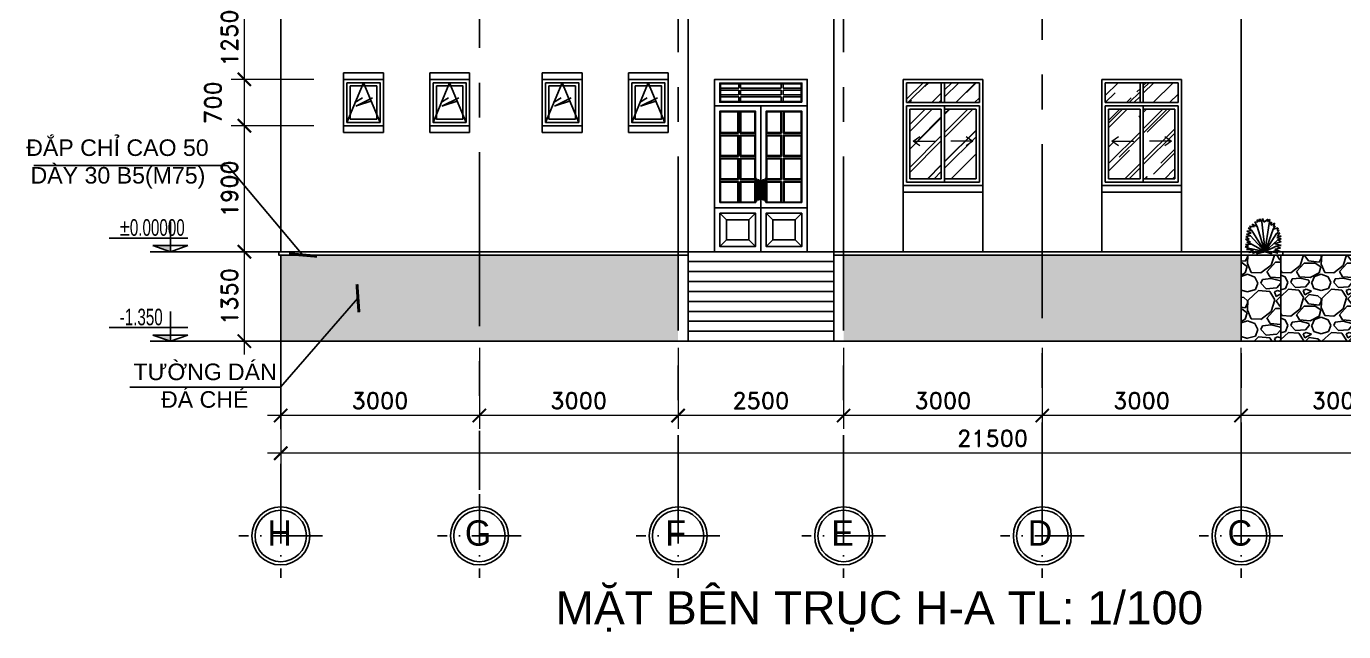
# Model space of a CAD drawing. Header units: inches. Extents: x 452443 to 881249, y 975131 to 1198310.
# Drawn here: x 569536 to 589427, y 992696 to 1001827 of the extents above; entities that cross this region are included whole.
import ezdxf
from ezdxf.enums import TextEntityAlignment as Align

# ---------------------------------------------------------------- set-up
doc = ezdxf.new("R2010")
doc.units = ezdxf.units.IN
doc.header["$LTSCALE"] = 3.5
doc.header["$MEASUREMENT"] = 0
doc.linetypes.add('ACAD_ISO10W100', pattern=[18, 12, -3, 0, -3])
doc.linetypes.add('CENTER', pattern=[2, 1.25, -0.25, 0.25, -0.25])
for name, color, linetype in [('DOOR-84', 84, 'Continuous'), ('GHICHU', 40, 'Continuous'), ('hatch', 4, 'Continuous'), ('hatch vl', 4, 'Continuous'), ('Netthay_126', 126, 'Continuous'), ('NOI THAT', 42, 'Continuous'), ('text', 3, 'Continuous'), ('TEXT2', 7, 'Continuous'), ('thuocdo', 3, 'Continuous'), ('TREE1', 84, 'Continuous'), ('Truc', 252, 'Continuous'), ('Vat dung 2', 9, 'Continuous'), ('VATLIEU', 35, 'Continuous'), ('VISIONABLE-LINE126', 126, 'Continuous')]:
    doc.layers.add(name, color=color, linetype=linetype)
doc.styles.add('chu 1', font='VHELVEN0.TTF')
doc.styles.add('KICHTHUOC', font='VHELVCN0.TTF')
doc.styles.add('romand', font='romand.shx')
doc.styles.add('STYLE5', font='VAVON_.TTF')
doc.styles.add('VNI-HELVE', font='VHELVEN0.TTF')
doc.dimstyles.new('TL100', dxfattribs={"dimscale": 100, "dimtxt": 2.5, "dimasz": 2, "dimexe": 2, "dimexo": 1, "dimgap": 1, "dimtad": 1, "dimdec": 0, "dimzin": 0, "dimdsep": 46, "dimtxsty": 'romand', "dimblk": 'ARCHTICK', "dimcen": 2, "dimdle": 2, "dimclrd": 256, "dimclre": 256, "dimclrt": 7, "dimadec": 0, "dimazin": 0, "dimtfac": 0.004, "dimtdec": 0, "dimtmove": 2, "dimatfit": 3, "dimfxl": 1, "dimtolj": 1, "dimtzin": 0, "dimlwd": 20, "dimlwe": 20, "dimarcsym": 1})
doc.dimstyles.new('TL20...', dxfattribs={"dimscale": 20, "dimtxt": 2.5, "dimasz": 2, "dimexe": 2, "dimexo": 2, "dimgap": 1, "dimtad": 1, "dimdec": 0, "dimzin": 0, "dimdsep": 46, "dimtxsty": 'chu 1', "dimblk": 'ARCHTICK', "dimcen": 2, "dimdle": 2, "dimclrd": 256, "dimclre": 256, "dimclrt": 256, "dimadec": 1, "dimazin": 0, "dimtfac": 1, "dimtdec": 0, "dimtix": 1, "dimtofl": 0, "dimtmove": 0, "dimatfit": 3, "dimldrblk": 'ARCHTICK', "dimfxl": 10, "dimfxlon": 1, "dimtolj": 1, "dimtzin": 0, "dimlwd": -1, "dimarcsym": 0})
pattern_1 = [(228.012788, (746853.69, 1044760.4), (-5200, -5850), [87.4484, -8657.4072]), (184.96974, (746795.19, 1044695.402), (7800, 650), [150.0642, -14856.351]), (132.510447, (746645.69, 1044682.4), (6500, -7150), [105.8122, -10475.4212]), (267.273689, (746392.19, 1044519.902), (650, 13000), [136.6547, -13528.8127]), (292.833654, (746385.69, 1044383.402), (-3250, 7800), [134.0007, -13266.0925]), (357.273689, (746437.69, 1044259.902), (-13000, 650), [136.6547, -13528.8127]), (37.69424, (746574.19, 1044253.402), (-8450, -6500), [180.7189, -17891.1516]), (72.255328, (746717.19, 1044363.902), (4550, 14300), [170.6172, -16891.109]), (121.429566, (746769.19, 1044526.402), (-5200, 8450), [137.1175, -13574.6475]), (175.23636, (746697.69, 1044643.4), (7150, -650), [156.5408, -7670.4957]), (222.397438, (746541.69, 1044656.402), (-7800, -7150), [202.4412, -20041.6938]), (138.814075, (747035.69, 1044513.4), (-4550, 3900), [69.0956, -6840.4991]), (171.469234, (746983.69, 1044558.902), (8450, -1300), [131.454, -13013.9824]), (225, (746853.7, 1044578.4), (-7e-14, -650), [91.9236, -827.3152]), (203.19859, (746808.19, 1044656.4), (3250, 1300), [49.5027, -4900.7498]), (291.80141, (746762.69, 1044636.9), (-650, 1950), [70.007, -3430.3502]), (30.96376, (746788.69, 1044571.9), (1950, 1300), [113.7038, -3676.4149]), (161.56505, (746886.2, 1044630.4), (1300, -650), [82.2191, -1973.2613]), (16.38954, (746385.69, 1044636.9), (6500, 1950), [115.18, -11402.8493]), (70.346176, (746496.19, 1044669.4), (-2600, -7150), [96.6296, -9566.315]), (293.19859, (746886.19, 1044760.4), (-1300, 3250), [99.0048, -4851.2478]), (343.61046, (746925.19, 1044669.4), (-6500, 1950), [115.18, -11402.8493]), (339.443955, (746385.69, 1044233.9), (-3250, 1300), [111.072, -5442.5304]), (294.77514, (746489.69, 1044194.9), (-3250, 7150), [93.0657, -9213.518]), (66.80141, (746892.69, 1044110.4), (1300, 3250), [99.0048, -4851.2478]), (17.354025, (746931.69, 1044201.4), (-8450, -2600), [108.9601, -10787.0253]), (69.443955, (746574.19, 1044110.4), (-1300, -3250), [55.536, -5498.0664]), (101.30993, (746853.69, 1044110.4), (-650, 2600), [33.1435, -3281.2192]), (165.96376, (746847.19, 1044142.9), (1950, -650), [134.0008, -2546.018]), (186.009006, (746717.19, 1044175.4), (6500, 650), [124.1825, -12294.05]), (303.69007, (746788.69, 1044513.4), (-650, 1300), [93.7443, -2249.864]), (353.157227, (746840.69, 1044435.402), (11050, -1300), [163.666, -16202.9157]), (60.945396, (747003.19, 1044415.9), (-2600, -4550), [66.9214, -6625.2382]), (90, (747035.7, 1044474.4), (-650, 650), [39, -611]), (120.256437, (746704.19, 1044194.9), (2600, -4550), [90.3006, -8939.788]), (48.012788, (746658.69, 1044272.9), (5200, 5850), [174.8968, -8569.9588]), (0, (746775.7, 1044402.9), (650, 650), [169, -481]), (325.304846, (746944.69, 1044402.9), (6500, -4550), [102.774, -10174.6283]), (254.054604, (747029.19, 1044344.4), (-650, -2600), [94.6413, -4637.4301]), (207.645975, (747003.19, 1044253.402), (-12350, -6500), [154.0923, -15255.1582]), (175.426079, (746866.69, 1044181.902), (-8450, 650), [163.0194, -16138.8977])]

# ---------------------------------------------------------------- blocks, each defined once
blk = doc.blocks.new('truc tron')
at = {"layer": 'DOOR-84', "linetype": 'ACAD_ISO10W100', "ltscale": 20}
for p, q in [((0, -710), (0, 710)), ((710, 0), (-710, 0))]:
    blk.add_line(p, q, dxfattribs=at)
at = {"layer": 'DOOR-84', "linetype": 'Continuous'}
blk.add_circle((0, 0), 492, dxfattribs=at)
at = {"layer": 'NOI THAT', "linetype": 'Continuous'}
blk.add_circle((0, 0), 437, dxfattribs=at)
blk = doc.blocks.new('cuadi2600x1400')
at = {"layer": 'Vat dung 2', "ltscale": 15}
h = blk.add_hatch(color=256, dxfattribs=at)
edge = h.paths.add_edge_path()
edge.add_line((635, 824), (635, 764))
edge.add_ellipse((628, 764), major_axis=(-5.3, 5.3), ratio=1, start_angle=135, end_angle=225, ccw=False)
edge.add_line((628, 757), (623, 757))
edge.add_ellipse((623, 764), major_axis=(-5.3, 5.3), ratio=1, start_angle=45, end_angle=135, ccw=False)
edge.add_line((615, 764), (615, 1099))
edge.add_ellipse((623, 1099), major_axis=(-5.3, 5.3), ratio=1, start_angle=-45, end_angle=45, ccw=False)
edge.add_line((623, 1107), (628, 1107))
edge.add_ellipse((628, 1099), major_axis=(5.3, 5.3), ratio=1, start_angle=315, end_angle=405, ccw=False)
edge.add_line((635, 1099), (635, 939))
edge.add_line((635, 939), (663, 939))
edge.add_ellipse((663, 934), major_axis=(-3.54, 3.54), ratio=1, start_angle=225, end_angle=315, ccw=False)
edge.add_line((668, 934), (668, 929))
edge.add_ellipse((663, 929), major_axis=(3.54, 3.54), ratio=1, start_angle=225, end_angle=315, ccw=False)
edge.add_line((663, 924), (635, 924))
edge.add_line((635, 924), (635, 839))
edge.add_line((635, 839), (663, 839))
edge.add_ellipse((663, 834), major_axis=(-3.54, 3.54), ratio=1, start_angle=225, end_angle=315, ccw=False)
edge.add_line((668, 834), (668, 829))
edge.add_ellipse((663, 829), major_axis=(3.54, 3.54), ratio=1, start_angle=225, end_angle=315, ccw=False)
edge.add_line((663, 824), (635, 824))
h = blk.add_hatch(color=256, dxfattribs=at)
edge = h.paths.add_edge_path()
edge.add_ellipse((667, 1067), major_axis=(3.54, 3.54), ratio=1, start_angle=315, end_angle=405)
edge.add_line((667, 1072), (657, 1072))
edge.add_ellipse((657, 1067), major_axis=(-3.54, 3.54), ratio=1, start_angle=-45, end_angle=45)
edge.add_line((652, 1067), (652, 951))
edge.add_line((652, 951), (655, 951))
edge.add_ellipse((662, 951), major_axis=(5.34, 5.34), ratio=1, start_angle=-45, end_angle=135, ccw=False)
edge.add_line((670, 951), (672, 951))
edge.add_line((672, 951), (672, 1067))
h = blk.add_hatch(color=256, dxfattribs=at)
edge = h.paths.add_edge_path()
edge.add_ellipse((733, 1067), major_axis=(-3.54, 3.54), ratio=1, start_angle=-45, end_angle=45, ccw=False)
edge.add_line((733, 1072), (743, 1072))
edge.add_ellipse((743, 1067), major_axis=(3.54, 3.54), ratio=1, start_angle=315, end_angle=405, ccw=False)
edge.add_line((748, 1067), (748, 951))
edge.add_line((748, 951), (745, 951))
edge.add_ellipse((738, 951), major_axis=(-5.34, 5.34), ratio=1, start_angle=225, end_angle=405)
edge.add_line((730, 951), (728, 951))
edge.add_line((728, 951), (728, 1067))
h = blk.add_hatch(color=256, dxfattribs=at)
edge = h.paths.add_edge_path()
edge.add_line((765, 824), (765, 764))
edge.add_ellipse((772, 764), major_axis=(5.3, 5.3), ratio=1, start_angle=135, end_angle=225)
edge.add_line((772, 757), (777, 757))
edge.add_ellipse((777, 764), major_axis=(5.3, 5.3), ratio=1, start_angle=225, end_angle=315)
edge.add_line((785, 764), (785, 1099))
edge.add_ellipse((777, 1099), major_axis=(5.3, 5.3), ratio=1, start_angle=315, end_angle=405)
edge.add_line((777, 1107), (772, 1107))
edge.add_ellipse((772, 1099), major_axis=(-5.3, 5.3), ratio=1, start_angle=-45, end_angle=45)
edge.add_line((765, 1099), (765, 939))
edge.add_line((765, 939), (737, 939))
edge.add_ellipse((737, 934), major_axis=(3.54, 3.54), ratio=1, start_angle=45, end_angle=135)
edge.add_line((732, 934), (732, 929))
edge.add_ellipse((737, 929), major_axis=(-3.54, 3.54), ratio=1, start_angle=45, end_angle=135)
edge.add_line((737, 924), (765, 924))
edge.add_line((765, 924), (765, 839))
edge.add_line((765, 839), (737, 839))
edge.add_ellipse((737, 834), major_axis=(3.54, 3.54), ratio=1, start_angle=45, end_angle=135)
edge.add_line((732, 834), (732, 829))
edge.add_ellipse((737, 829), major_axis=(-3.54, 3.54), ratio=1, start_angle=45, end_angle=135)
edge.add_line((737, 824), (765, 824))
h = blk.add_hatch(color=256, dxfattribs=at)
edge = h.paths.add_edge_path()
edge.add_line((672, 951), (670, 951))
edge.add_ellipse((662, 951), major_axis=(5.34, 5.34), ratio=1, start_angle=135, end_angle=315, ccw=False)
edge.add_line((655, 951), (652, 951))
edge.add_line((652, 951), (652, 939))
edge.add_line((652, 939), (663, 939))
edge.add_ellipse((663, 934), major_axis=(-3.54, 3.54), ratio=1, start_angle=225, end_angle=315, ccw=False)
edge.add_line((668, 934), (668, 929))
edge.add_ellipse((663, 929), major_axis=(3.54, 3.54), ratio=1, start_angle=225, end_angle=315, ccw=False)
edge.add_line((663, 924), (652, 924))
edge.add_line((652, 924), (652, 839))
edge.add_line((652, 839), (663, 839))
edge.add_ellipse((663, 834), major_axis=(-3.54, 3.54), ratio=1, start_angle=225, end_angle=315, ccw=False)
edge.add_line((668, 834), (668, 829))
edge.add_ellipse((663, 829), major_axis=(3.54, 3.54), ratio=1, start_angle=225, end_angle=315, ccw=False)
edge.add_line((663, 824), (652, 824))
edge.add_line((652, 824), (652, 797))
edge.add_ellipse((657, 797), major_axis=(3.54, 3.54), ratio=1, start_angle=135, end_angle=225)
edge.add_line((657, 792), (667, 792))
edge.add_ellipse((667, 797), major_axis=(-3.54, 3.54), ratio=1, start_angle=135, end_angle=225)
edge.add_line((672, 797), (672, 951))
h = blk.add_hatch(color=256, dxfattribs=at)
edge = h.paths.add_edge_path()
edge.add_line((728, 951), (730, 951))
edge.add_ellipse((738, 951), major_axis=(-5.34, 5.34), ratio=1, start_angle=45, end_angle=225)
edge.add_line((745, 951), (748, 951))
edge.add_line((748, 951), (748, 939))
edge.add_line((748, 939), (737, 939))
edge.add_ellipse((737, 934), major_axis=(3.54, 3.54), ratio=1, start_angle=45, end_angle=135)
edge.add_line((732, 934), (732, 929))
edge.add_ellipse((737, 929), major_axis=(-3.54, 3.54), ratio=1, start_angle=45, end_angle=135)
edge.add_line((737, 924), (748, 924))
edge.add_line((748, 924), (748, 839))
edge.add_line((748, 839), (737, 839))
edge.add_ellipse((737, 834), major_axis=(3.54, 3.54), ratio=1, start_angle=45, end_angle=135)
edge.add_line((732, 834), (732, 829))
edge.add_ellipse((737, 829), major_axis=(-3.54, 3.54), ratio=1, start_angle=45, end_angle=135)
edge.add_line((737, 824), (748, 824))
edge.add_line((748, 824), (748, 797))
edge.add_ellipse((743, 797), major_axis=(-3.54, 3.54), ratio=1, start_angle=135, end_angle=225, ccw=False)
edge.add_line((743, 792), (733, 792))
edge.add_ellipse((733, 797), major_axis=(3.54, 3.54), ratio=1, start_angle=135, end_angle=225, ccw=False)
edge.add_line((728, 797), (728, 951))
blk.add_lwpolyline([(90, 2265), (1310, 2265), (1310, 2535), (90, 2535)], close=True, dxfattribs=at)
for points in [[(90, 2110), (350, 2110), (350, 1800), (90, 1800), (90, 2110)], [(610, 1800), (400, 1800), (400, 2110), (610, 2110), (610, 1800)], [(790, 2110), (1000, 2110), (1000, 1800), (790, 1800), (790, 2110)], [(1310, 1800), (1050, 1800), (1050, 2110), (1310, 2110), (1310, 1800)], [(90, 1750), (350, 1750), (350, 1450), (90, 1450), (90, 1750)], [(610, 1450), (400, 1450), (400, 1750), (610, 1750), (610, 1450)], [(790, 1750), (1000, 1750), (1000, 1450), (790, 1450), (790, 1750)], [(1310, 1450), (1050, 1450), (1050, 1750), (1310, 1750), (1310, 1450)], [(350, 1100), (350, 1400), (90, 1400), (90, 1100), (350, 1100)], [(610, 1400), (400, 1400), (400, 1100), (610, 1100), (610, 1400)], [(1000, 1100), (1000, 1400), (790, 1400), (790, 1100), (1000, 1100)], [(1310, 1400), (1050, 1400), (1050, 1100), (1310, 1100), (1310, 1400)], [(350, 750), (350, 1050), (90, 1050), (90, 750), (350, 750)], [(610, 1050), (400, 1050), (400, 750), (610, 750), (610, 1050)], [(1000, 750), (1000, 1050), (790, 1050), (790, 750), (1000, 750)], [(1310, 1050), (1050, 1050), (1050, 750), (1310, 750), (1310, 1050)], [(642, 839), (642, 924)], [(652, 839), (652, 924)], [(748, 839), (748, 924)], [(758, 839), (758, 924)]]:
    blk.add_lwpolyline(points, dxfattribs=at)
for points in [[(635, 939), (663, 939, -0.414214), (668, 934), (668, 929, -0.414214), (663, 924), (635, 924), (635, 839), (663, 839, -0.414214), (668, 834), (668, 829, -0.414214), (663, 824), (635, 824), (635, 764, -0.414214), (628, 757), (623, 757, -0.414214), (615, 764), (615, 1099, -0.414214), (623, 1107), (628, 1107, -0.414214), (635, 1099)], [(765, 939), (737, 939, 0.414214), (732, 934), (732, 929, 0.414214), (737, 924), (765, 924), (765, 839), (737, 839, 0.414214), (732, 834), (732, 829, 0.414214), (737, 824), (765, 824), (765, 764, 0.414214), (772, 757), (777, 757, 0.414214), (785, 764), (785, 1099, 0.414214), (777, 1107), (772, 1107, 0.414214), (765, 1099)]]:
    blk.add_lwpolyline(points, format="xyb", close=True, dxfattribs=at)
for points in [[(642, 939), (642, 1067, -0.414214), (657, 1082), (667, 1082, -0.414214), (682, 1067), (682, 797, -0.414214), (667, 782), (657, 782, -0.414214), (642, 797), (642, 824)], [(652, 939), (652, 1067, -0.414214), (657, 1072), (667, 1072, -0.414214), (672, 1067), (672, 797, -0.414214), (667, 792), (657, 792, -0.414214), (652, 797), (652, 824)], [(758, 939), (758, 1067, 0.414214), (743, 1082), (733, 1082, 0.414214), (718, 1067), (718, 797, 0.414214), (733, 782), (743, 782, 0.414214), (758, 797), (758, 824)], [(748, 939), (748, 1067, 0.414214), (743, 1072), (733, 1072, 0.414214), (728, 1067), (728, 797, 0.414214), (733, 792), (743, 792, 0.414214), (748, 797), (748, 824)]]:
    blk.add_lwpolyline(points, format="xyb", dxfattribs=at)
for centre, radius in [((662, 951), 7.56), ((662, 951), 4.56), ((738, 951), 7.56), ((738, 951), 4.56)]:
    blk.add_circle(centre, radius, dxfattribs=at)
at = {"layer": 'VATLIEU', "ltscale": 15}
for p, q in [((80, 2465), (365, 2465)), ((80, 2435), (365, 2435)), ((365, 2545), (365, 2465)), ((365, 2435), (365, 2365)), ((395, 2545), (395, 2465)), ((395, 2465), (1005, 2465)), ((395, 2435), (395, 2365)), ((395, 2435), (1005, 2435)), ((1005, 2545), (1005, 2465)), ((1005, 2435), (1005, 2365)), ((1035, 2545), (1035, 2465)), ((1035, 2465), (1320, 2465)), ((1035, 2435), (1035, 2365)), ((1035, 2435), (1320, 2435)), ((80, 2365), (365, 2365)), ((80, 2335), (365, 2335)), ((365, 2335), (365, 2255)), ((395, 2365), (1005, 2365)), ((395, 2335), (1005, 2335)), ((395, 2335), (395, 2255)), ((1005, 2335), (1005, 2255)), ((1035, 2365), (1320, 2365)), ((1035, 2335), (1320, 2335)), ((1035, 2335), (1035, 2255)), ((80, 1090), (360, 1090)), ((80, 1060), (360, 1060)), ((390, 1090), (620, 1090)), ((390, 1060), (620, 1060)), ((780, 1090), (1010, 1090)), ((780, 1060), (1010, 1060)), ((1040, 1090), (1320, 1090)), ((1040, 1060), (1320, 1060)), ((0, 660), (700, 660)), ((1400, 660), (700, 660)), ((180, 480), (80, 580)), ((520, 480), (620, 580)), ((880, 480), (780, 580)), ((1220, 480), (1320, 580)), ((180, 180), (80, 80)), ((520, 180), (620, 80)), ((880, 180), (780, 80)), ((1220, 180), (1320, 80))]:
    blk.add_line(p, q, dxfattribs=at)
for points in [[(0, 2200), (1400, 2200), (1400, 2600), (0, 2600)], [(80, 2255), (1320, 2255), (1320, 2545), (80, 2545)], [(0, 0), (700, 0), (700, 2200), (0, 2200)], [(1400, 0), (700, 0), (700, 2200), (1400, 2200)], [(80, 740), (620, 740), (620, 2120), (80, 2120)], [(1320, 740), (780, 740), (780, 2120), (1320, 2120)], [(80, 580), (620, 580), (620, 80), (80, 80)], [(180, 480), (520, 480), (520, 180), (180, 180)], [(1320, 580), (780, 580), (780, 80), (1320, 80)], [(880, 480), (1220, 480), (1220, 180), (880, 180)]]:
    blk.add_lwpolyline(points, close=True, dxfattribs=at)
for points in [[(80, 2120), (133, 2120)], [(360, 2120), (360, 1790), (80, 1790)], [(620, 1790), (390, 1790), (390, 2120)], [(567, 2120), (620, 2120)], [(1010, 2120), (1010, 1790), (780, 1790)], [(1320, 1790), (1040, 1790), (1040, 2120)], [(80, 1760), (360, 1760), (360, 1440), (80, 1440)], [(620, 1440), (390, 1440), (390, 1760), (620, 1760)], [(780, 1760), (1010, 1760), (1010, 1440), (780, 1440)], [(1320, 1440), (1040, 1440), (1040, 1760), (1320, 1760)], [(360, 1090), (360, 1410), (80, 1410)], [(620, 1410), (390, 1410), (390, 1090)], [(1010, 1090), (1010, 1410), (780, 1410)], [(1320, 1410), (1040, 1410), (1040, 1090)], [(360, 740), (360, 1060)], [(390, 1060), (390, 740)], [(1010, 740), (1010, 1060)], [(1040, 1060), (1040, 740)]]:
    blk.add_lwpolyline(points, dxfattribs=at)
blk = doc.blocks.new('hoa4')
for p, q in [((-178, 799), (-291, 863)), ((-291, 863), (-248, 757)), ((-122, 847), (-196, 894)), ((-196, 894), (-178, 799)), ((-74, 915), (-148, 968)), ((-148, 968), (-122, 847)), ((5, 5), (-123, 848)), ((25, 889), (-79, 984)), ((-79, 984), (-74, 915)), ((2, 2), (98, 899)), ((73, 1005), (25, 889)), ((99, 899), (73, 1005)), ((168, 989), (99, 899)), ((163, 910), (168, 989)), ((237, 963), (163, 910)), ((228, 894), (237, 963)), ((310, 905), (228, 894)), ((241, 757), (310, 905)), ((393, 826), (241, 757)), ((332, 746), (393, 826)), ((-356, 429), (-490, 387)), ((-373, 482), (-481, 466)), ((-481, 466), (-356, 429)), ((-446, 567), (-373, 482)), ((-347, 551), (-446, 567)), ((-368, 635), (-425, 640)), ((-425, 640), (-347, 551)), ((-243, 683), (-394, 720)), ((-394, 720), (-368, 635)), ((5, -1), (-347, 551)), ((-248, 757), (-304, 778)), ((-304, 778), (-243, 683)), ((0, 0), (-244, 683)), ((4, 1), (439, 477)), ((7, 1), (241, 757)), ((9, 3), (403, 640)), ((466, 767), (332, 746)), ((402, 640), (510, 709)), ((553, 619), (402, 640)), ((419, 715), (466, 767)), ((510, 709), (419, 715)), ((423, 561), (553, 619)), ((566, 529), (423, 561)), ((440, 477), (566, 529)), ((583, 456), (440, 477)), ((484, 381), (583, 456)), ((-490, 387), (-382, 355)), ((-382, 355), (-485, 297)), ((-485, 297), (-286, 244)), ((-286, 244), (-485, 191)), ((-485, 191), (-334, 165)), ((-334, 165), (-464, 101)), ((-464, 101), (-299, 80)), ((-299, 80), (-455, 1)), ((-455, 1), (-269, 22)), ((3, -1), (-382, 355)), ((-269, 22), (-382, -47)), ((-382, -47), (-157, 6)), ((2, 1), (-331, 165)), ((-157, 6), (-204, -62)), ((-204, -62), (0, 0)), ((0, 0), (263, -62)), ((6, 6), (409, 228)), ((10, 1), (465, 98)), ((263, -62), (220, 11)), ((220, 11), (384, -52)), ((384, -52), (294, 1)), ((294, 1), (488, -25)), ((345, 54), (566, 65)), ((488, -25), (345, 54)), ((410, 228), (549, 287)), ((592, 212), (410, 228)), ((445, 287), (596, 381)), ((549, 287), (445, 287)), ((466, 96), (605, 144)), ((566, 65), (466, 96)), ((596, 381), (484, 381)), ((505, 165), (592, 212)), ((605, 144), (505, 165))]:
    blk.add_line(p, q)
blk = doc.blocks.new('_ArchTick')
at = {"color": 0, "linetype": 'ByBlock', "const_width": 0.15}
blk.add_lwpolyline([(-0.5, -0.5), (0.5, 0.5)], dxfattribs=at)
blk = doc.blocks.new('*D2857')
at = {"layer": 'DEFPOINTS', "color": 0}
for p in [(587877, 997078), (590877, 997078), (587877, 995956)]:
    blk.add_point(p, dxfattribs=at)
at = {"layer": 'thuocdo', "lineweight": 20}
for p, q in [((587877, 996978), (587877, 995756)), ((590877, 996978), (590877, 995756)), ((591077, 995956), (587677, 995956))]:
    blk.add_line(p, q, dxfattribs=at)
at = {"layer": 'thuocdo', "lineweight": 20, "xscale": 200, "yscale": 200, "zscale": 200, "rotation": 180}
blk.add_blockref('_ArchTick', (587877, 995956), dxfattribs=at)
at = {"layer": 'thuocdo', "lineweight": 20, "xscale": 200, "yscale": 200, "zscale": 200}
blk.add_blockref('_ArchTick', (590877, 995956), dxfattribs=at)
at = {"layer": 'thuocdo', "color": 7, "insert": (589377, 996181), "char_height": 250, "attachment_point": 5, "style": 'romand'}
blk.add_mtext('\\A1;3000', dxfattribs=at)
blk = doc.blocks.new('*D2858')
at = {"layer": 'DEFPOINTS', "color": 0}
for p in [(584877, 997078), (587877, 997078), (584877, 995956)]:
    blk.add_point(p, dxfattribs=at)
at = {"layer": 'thuocdo', "lineweight": 20}
for p, q in [((584877, 996978), (584877, 995756)), ((587877, 996978), (587877, 995756)), ((588077, 995956), (584677, 995956))]:
    blk.add_line(p, q, dxfattribs=at)
at = {"layer": 'thuocdo', "lineweight": 20, "xscale": 200, "yscale": 200, "zscale": 200, "rotation": 180}
blk.add_blockref('_ArchTick', (584877, 995956), dxfattribs=at)
at = {"layer": 'thuocdo', "lineweight": 20, "xscale": 200, "yscale": 200, "zscale": 200}
blk.add_blockref('_ArchTick', (587877, 995956), dxfattribs=at)
at = {"layer": 'thuocdo', "color": 7, "insert": (586377, 996181), "char_height": 250, "attachment_point": 5, "style": 'romand'}
blk.add_mtext('\\A1;3000', dxfattribs=at)
blk = doc.blocks.new('*D2859')
at = {"layer": 'DEFPOINTS', "color": 0}
for p in [(581877, 997078), (584877, 997078), (581877, 995956)]:
    blk.add_point(p, dxfattribs=at)
at = {"layer": 'thuocdo', "lineweight": 20}
for p, q in [((581877, 996978), (581877, 995756)), ((584877, 996978), (584877, 995756)), ((585077, 995956), (581677, 995956))]:
    blk.add_line(p, q, dxfattribs=at)
at = {"layer": 'thuocdo', "lineweight": 20, "xscale": 200, "yscale": 200, "zscale": 200, "rotation": 180}
blk.add_blockref('_ArchTick', (581877, 995956), dxfattribs=at)
at = {"layer": 'thuocdo', "lineweight": 20, "xscale": 200, "yscale": 200, "zscale": 200}
blk.add_blockref('_ArchTick', (584877, 995956), dxfattribs=at)
at = {"layer": 'thuocdo', "color": 7, "insert": (583377, 996181), "char_height": 250, "attachment_point": 5, "style": 'romand'}
blk.add_mtext('\\A1;3000', dxfattribs=at)
blk = doc.blocks.new('*D2860')
at = {"layer": 'DEFPOINTS', "color": 0}
for p in [(579377, 997078), (581877, 997078), (579377, 995956)]:
    blk.add_point(p, dxfattribs=at)
at = {"layer": 'thuocdo', "lineweight": 20}
for p, q in [((579377, 996978), (579377, 995756)), ((581877, 996978), (581877, 995756)), ((582077, 995956), (579177, 995956))]:
    blk.add_line(p, q, dxfattribs=at)
at = {"layer": 'thuocdo', "lineweight": 20, "xscale": 200, "yscale": 200, "zscale": 200, "rotation": 180}
blk.add_blockref('_ArchTick', (579377, 995956), dxfattribs=at)
at = {"layer": 'thuocdo', "lineweight": 20, "xscale": 200, "yscale": 200, "zscale": 200}
blk.add_blockref('_ArchTick', (581877, 995956), dxfattribs=at)
at = {"layer": 'thuocdo', "color": 7, "insert": (580627, 996181), "char_height": 250, "attachment_point": 5, "style": 'romand'}
blk.add_mtext('\\A1;2500', dxfattribs=at)
blk = doc.blocks.new('*D2861')
at = {"layer": 'DEFPOINTS', "color": 0}
for p in [(576377, 997078), (579377, 997078), (576377, 995956)]:
    blk.add_point(p, dxfattribs=at)
at = {"layer": 'thuocdo', "lineweight": 20}
for p, q in [((576377, 996978), (576377, 995756)), ((579377, 996978), (579377, 995756)), ((579577, 995956), (576177, 995956))]:
    blk.add_line(p, q, dxfattribs=at)
at = {"layer": 'thuocdo', "lineweight": 20, "xscale": 200, "yscale": 200, "zscale": 200, "rotation": 180}
blk.add_blockref('_ArchTick', (576377, 995956), dxfattribs=at)
at = {"layer": 'thuocdo', "lineweight": 20, "xscale": 200, "yscale": 200, "zscale": 200}
blk.add_blockref('_ArchTick', (579377, 995956), dxfattribs=at)
at = {"layer": 'thuocdo', "color": 7, "insert": (577877, 996181), "char_height": 250, "attachment_point": 5, "style": 'romand'}
blk.add_mtext('\\A1;3000', dxfattribs=at)
blk = doc.blocks.new('*D2862')
at = {"layer": 'DEFPOINTS', "color": 0}
for p in [(573377, 997078), (576377, 997078), (573377, 995956)]:
    blk.add_point(p, dxfattribs=at)
at = {"layer": 'thuocdo', "lineweight": 20}
for p, q in [((573377, 996978), (573377, 995756)), ((576377, 996978), (576377, 995756)), ((576577, 995956), (573177, 995956))]:
    blk.add_line(p, q, dxfattribs=at)
at = {"layer": 'thuocdo', "lineweight": 20, "xscale": 200, "yscale": 200, "zscale": 200, "rotation": 180}
blk.add_blockref('_ArchTick', (573377, 995956), dxfattribs=at)
at = {"layer": 'thuocdo', "lineweight": 20, "xscale": 200, "yscale": 200, "zscale": 200}
blk.add_blockref('_ArchTick', (576377, 995956), dxfattribs=at)
at = {"layer": 'thuocdo', "color": 7, "insert": (574877, 996181), "char_height": 250, "attachment_point": 5, "style": 'romand'}
blk.add_mtext('\\A1;3000', dxfattribs=at)
blk = doc.blocks.new('*D2863')
at = {"layer": 'DEFPOINTS', "color": 0}
for p in [(573377, 996416), (594877, 996416), (573377, 995387)]:
    blk.add_point(p, dxfattribs=at)
at = {"layer": 'thuocdo', "lineweight": 20}
for p, q in [((573377, 996316), (573377, 995187)), ((594877, 996316), (594877, 995187)), ((595077, 995387), (573177, 995387))]:
    blk.add_line(p, q, dxfattribs=at)
at = {"layer": 'thuocdo', "lineweight": 20, "xscale": 200, "yscale": 200, "zscale": 200, "rotation": 180}
blk.add_blockref('_ArchTick', (573377, 995387), dxfattribs=at)
at = {"layer": 'thuocdo', "lineweight": 20, "xscale": 200, "yscale": 200, "zscale": 200}
blk.add_blockref('_ArchTick', (594877, 995387), dxfattribs=at)
at = {"layer": 'thuocdo', "color": 7, "insert": (584127, 995612), "char_height": 250, "attachment_point": 5, "style": 'romand'}
blk.add_mtext('\\A1;21500', dxfattribs=at)
blk = doc.blocks.new('*D2881')
at = {"layer": 'DEFPOINTS', "color": 0}
for p in [(572829, 998428), (573932, 998428), (573619, 997078)]:
    blk.add_point(p, dxfattribs=at)
at = {"layer": 'thuocdo', "lineweight": 20}
for p, q in [((572829, 996878), (572829, 998628)), ((573832, 998428), (572629, 998428)), ((573519, 997078), (572629, 997078))]:
    blk.add_line(p, q, dxfattribs=at)
at = {"layer": 'thuocdo', "lineweight": 20, "xscale": 200, "yscale": 200, "zscale": 200}
for p, rotation in [((572829, 998428), 90), ((572829, 997078), 270)]:
    blk.add_blockref('_ArchTick', p, dxfattribs=dict(at, rotation=rotation))
at = {"layer": 'thuocdo', "color": 7, "insert": (572604, 997753), "char_height": 250, "attachment_point": 5, "rotation": 90, "style": 'romand'}
blk.add_mtext('\\A1;1350', dxfattribs=at)
blk = doc.blocks.new('*D2882')
at = {"layer": 'DEFPOINTS', "color": 0}
for p in [(572829, 1000328), (573977, 1000328), (573932, 998428)]:
    blk.add_point(p, dxfattribs=at)
at = {"layer": 'thuocdo', "lineweight": 20}
for p, q in [((572829, 998228), (572829, 1000528)), ((573877, 1000328), (572629, 1000328)), ((573832, 998428), (572629, 998428))]:
    blk.add_line(p, q, dxfattribs=at)
at = {"layer": 'thuocdo', "lineweight": 20, "xscale": 200, "yscale": 200, "zscale": 200}
for p, rotation in [((572829, 1000328), 90), ((572829, 998428), 270)]:
    blk.add_blockref('_ArchTick', p, dxfattribs=dict(at, rotation=rotation))
at = {"layer": 'thuocdo', "color": 7, "insert": (572604, 999378), "char_height": 250, "attachment_point": 5, "rotation": 90, "style": 'romand'}
blk.add_mtext('\\A1;1900', dxfattribs=at)
blk = doc.blocks.new('*D2883')
at = {"layer": 'DEFPOINTS', "color": 0}
for p in [(572829, 1001028), (573977, 1001028), (573977, 1000328)]:
    blk.add_point(p, dxfattribs=at)
at = {"layer": 'thuocdo', "lineweight": 20}
for p, q in [((572829, 1000128), (572829, 1001228)), ((573877, 1001028), (572629, 1001028)), ((573877, 1000328), (572629, 1000328))]:
    blk.add_line(p, q, dxfattribs=at)
at = {"layer": 'thuocdo', "lineweight": 20, "xscale": 200, "yscale": 200, "zscale": 200}
for p, rotation in [((572829, 1001028), 90), ((572829, 1000328), 270)]:
    blk.add_blockref('_ArchTick', p, dxfattribs=dict(at, rotation=rotation))
at = {"layer": 'thuocdo', "color": 7, "insert": (572354, 1000678), "char_height": 250, "attachment_point": 5, "rotation": 90, "style": 'romand'}
blk.add_mtext('\\A1;700', dxfattribs=at)
blk = doc.blocks.new('*D2884')
at = {"layer": 'DEFPOINTS', "color": 0}
for p in [(572829, 1002278), (573277, 1002278), (573977, 1001028)]:
    blk.add_point(p, dxfattribs=at)
at = {"layer": 'thuocdo', "lineweight": 20}
for p, q in [((572829, 1000828), (572829, 1002478)), ((573177, 1002278), (572629, 1002278)), ((573877, 1001028), (572629, 1001028))]:
    blk.add_line(p, q, dxfattribs=at)
at = {"layer": 'thuocdo', "lineweight": 20, "xscale": 200, "yscale": 200, "zscale": 200}
for p, rotation in [((572829, 1002278), 90), ((572829, 1001028), 270)]:
    blk.add_blockref('_ArchTick', p, dxfattribs=dict(at, rotation=rotation))
at = {"layer": 'thuocdo', "color": 7, "insert": (572604, 1001653), "char_height": 250, "attachment_point": 5, "rotation": 90, "style": 'romand'}
blk.add_mtext('\\A1;1250', dxfattribs=at)
blk = doc.blocks.new('CD')
at = {"ltscale": 50}
blk.add_hatch(color=256, dxfattribs=at).paths.add_polyline_path([(0, 69), (0, 0), (197, 69)])
for p, q in [((0, 0), (0, 335)), ((-196, 152), (688, 152)), ((-227, 0), (227, 0)), ((0, 0), (-197, 69)), ((197, 69), (-197, 69)), ((0, 0), (197, 69))]:
    blk.add_line(p, q, dxfattribs=at)
at = {"layer": 'text', "style": 'KICHTHUOC', "width": 0.8}
blk.add_attdef('%%P0.000', (17, 179), '', height=150, dxfattribs=at)

msp = doc.modelspace()

# ---------------------------------------------------------------- hatches: boundary and pattern name
at = {"layer": 'hatch'}
h = msp.add_hatch(dxfattribs=at)
h.set_pattern_fill('GRAVEL', color=256, scale=650)
h.set_pattern_definition(pattern_1)
h.paths.add_polyline_path([(576377.4, 998377.6), (573377.4, 998377.6), (573377.4, 997077.6), (576377.4, 997077.6)])
h.paths.add_polyline_path([(579377.4, 998377.6), (576377.4, 998377.6), (576377.4, 997077.6), (579377.4, 997077.6)])
h.paths.add_polyline_path([(584877.4, 998377.6), (581877.4, 998377.6), (581877.4, 997077.6), (584877.4, 997077.6)])
h.paths.add_polyline_path([(587877.4, 998377.6), (584877.4, 998377.6), (584877.4, 997077.6), (587877.4, 997077.6)])
h = msp.add_hatch(dxfattribs=at)
h.set_pattern_fill('GRAVEL', color=256, scale=700)
h.set_pattern_definition([(228.012788, (691375.38, 927249.233), (-5600, -6300), [94.1752, -9323.3616]), (184.96974, (691312.38, 927179.233), (8400, 700), [161.6076, -15999.1473]), (132.510447, (691151.38, 927165.233), (7000, -7700), [113.9516, -11281.2228]), (267.27369, (690878.38, 926990.233), (700, 14000), [147.1666, -14569.4906]), (292.833654, (690871.38, 926843.233), (-3500, 8400), [144.3085, -14286.5612]), (357.27369, (690927.38, 926710.233), (-14000, 700), [147.1666, -14569.4906]), (37.69424, (691074.38, 926703.233), (-9100, -7000), [194.6203, -19267.394]), (72.255328, (691228.38, 926822.233), (4900, 15400), [183.7416, -18190.425]), (121.429566, (691284.38, 926997.233), (-5600, 9100), [147.665, -14618.8512]), (175.23636, (691207.38, 927123.23), (7700, -700), [168.5824, -8260.5338]), (222.397438, (691039.38, 927137.233), (-8400, -7700), [218.0136, -21583.3625]), (138.814075, (691571.38, 926983.23), (-4900, 4200), [74.4107, -7366.6914]), (171.469234, (691515.38, 927032.233), (9100, -1400), [141.566, -14015.058]), (225, (691375.4, 927053.23), (-8e-14, -700), [98.9947, -890.9548]), (203.19859, (691326.38, 927137.23), (3500, 1400), [53.3106, -5277.7306]), (291.80141, (691277.38, 927116.23), (-700, 2100), [75.392, -3694.2233]), (30.96376, (691305.38, 927046.23), (2100, 1400), [122.4503, -3959.216]), (161.56505, (691410.38, 927109.23), (1400, -700), [88.5437, -2125.0507]), (16.38954, (690871.38, 927116.233), (7000, 2100), [124.04, -12279.9916]), (70.346176, (690990.38, 927151.233), (-2800, -7700), [104.0627, -10302.1854]), (293.19859, (691410.38, 927249.23), (-1400, 3500), [106.6205, -5224.4207]), (343.61046, (691452.38, 927151.233), (-7000, 2100), [124.04, -12279.9916]), (339.443955, (690871.38, 926682.23), (-3500, 1400), [119.616, -5861.1866]), (294.77514, (690983.38, 926640.233), (-3500, 7700), [100.2246, -9922.25]), (66.80141, (691417.38, 926549.23), (1400, 3500), [106.6205, -5224.4207]), (17.354025, (691459.38, 926647.233), (-9100, -2800), [117.3417, -11616.7965]), (69.443955, (691074.38, 926549.23), (-1400, -3500), [59.808, -5920.9946]), (101.30993, (691375.38, 926549.23), (-700, 2800), [35.693, -3533.6207]), (165.96376, (691368.38, 926584.23), (2100, -700), [144.3085, -2741.8654]), (186.009006, (691228.38, 926619.233), (7000, 700), [133.735, -13239.7462]), (303.69007, (691305.38, 926983.23), (-700, 1400), [100.9554, -2422.9305]), (353.157227, (691361.38, 926899.233), (11900, -1400), [176.2558, -17449.294]), (60.945396, (691536.38, 926878.23), (-2800, -4900), [72.0692, -7134.872]), (90, (691571.4, 926941.2), (-700, 700), [42, -658]), (120.256437, (691214.38, 926640.233), (2800, -4900), [97.2468, -9627.464]), (48.012788, (691165.38, 926724.233), (5600, 6300), [188.3504, -9229.1864]), (0, (691291.4, 926864.2), (700, 700), [182, -518]), (325.304846, (691473.38, 926864.233), (7000, -4900), [110.6798, -10957.292]), (254.0546, (691564.38, 926801.23), (-700, -2800), [101.9214, -4994.1555]), (207.645975, (691536.38, 926703.233), (-13300, -7000), [165.9455, -16428.632]), (175.42608, (691389.38, 926626.233), (-9100, 700), [175.5593, -17380.3514])])
h.paths.add_polyline_path([(588477.4, 998377.6), (587877.4, 998377.6), (587877.4, 997077.6), (588477.4, 997077.6)])
h = msp.add_hatch(dxfattribs=at)
h.set_pattern_fill('GRAVEL', color=256, scale=650)
h.set_pattern_definition(pattern_1)
h.paths.add_polyline_path([(590877.4, 998377.6), (588477.4, 998377.6), (588477.4, 997077.6), (590877.4, 997077.6)])
at = {"layer": 'hatch vl'}
h = msp.add_hatch(dxfattribs=at)
h.set_pattern_fill('AR-RROOF', color=256, scale=15, angle=45)
h.set_pattern_definition([(45, (913459.52, 1834074.37), (323.28922, 862.10459), [5715, -762, 1905, -381]), (45, (913683.13, 1834567.4), (-627.7199, 88.90454), [1143, -125.73, 2286, -285.75]), (45, (913365.23, 1834438.07), (1220.41681, 1581.4231), [3048, -533.4, 1524, -381])])
h.paths.add_polyline_path([(583877.4, 999527.6), (583402.4, 999527.6), (583402.4, 1000577.6), (583877.4, 1000577.6)])
h.paths.add_polyline_path([(583352.4, 999527.6), (582877.4, 999527.6), (582877.4, 1000577.6), (583352.4, 1000577.6)])
h.paths.add_polyline_path([(583402.4, 1000677.6), (583402.4, 1000977.6), (583927.4, 1000977.6), (583927.4, 1000677.6)])
h.paths.add_polyline_path([(583352.4, 1000977.6), (583352.4, 1000677.6), (582827.4, 1000677.6), (582827.4, 1000977.6)])
h = msp.add_hatch(dxfattribs=at)
h.set_pattern_fill('AR-RROOF', color=256, scale=15, angle=45)
h.set_pattern_definition([(45, (908859.52, 1834074.37), (323.28922, 862.10459), [5715, -762, 1905, -381]), (45, (909083.13, 1834567.4), (-627.7199, 88.90454), [1143, -125.73, 2286, -285.75]), (45, (908765.23, 1834438.07), (1220.41681, 1581.4231), [3048, -533.4, 1524, -381])])
h.paths.add_polyline_path([(586877.4, 999527.6), (586402.4, 999527.6), (586402.4, 1000577.6), (586877.4, 1000577.6)])
h.paths.add_polyline_path([(586352.4, 999527.6), (585877.4, 999527.6), (585877.4, 1000577.6), (586352.4, 1000577.6)])
h.paths.add_polyline_path([(586402.4, 1000677.6), (586402.4, 1000977.6), (586927.4, 1000977.6), (586927.4, 1000677.6)])
h.paths.add_polyline_path([(586352.4, 1000977.6), (586352.4, 1000677.6), (585827.4, 1000677.6), (585827.4, 1000977.6)])

# ---------------------------------------------------------------- linework, layer by layer
at = {"layer": 'DOOR-84'}
for p, q in [((583977.4, 1001027.6), (582777.4, 1001027.6)), ((583927.4, 1000977.6), (582827.4, 1000977.6)), ((582827.4, 1000977.6), (582827.4, 1000677.6)), ((583927.4, 1000677.6), (583927.4, 1000977.6)), ((583977.4, 999427.6), (583977.4, 1001027.6)), ((586977.4, 1001027.6), (585777.4, 1001027.6)), ((586927.4, 1000977.6), (585827.4, 1000977.6)), ((585827.4, 1000977.6), (585827.4, 1000677.6)), ((586927.4, 1000677.6), (586927.4, 1000977.6)), ((586977.4, 999427.6), (586977.4, 1001027.6)), ((583927.4, 1000677.6), (582827.4, 1000677.6)), ((583927.4, 1000627.6), (582827.4, 1000627.6)), ((582827.4, 1000627.6), (582827.4, 999477.6)), ((583352.4, 1000577.6), (582877.4, 1000577.6)), ((582877.4, 1000577.6), (582877.4, 999527.6)), ((583877.4, 1000577.6), (583402.4, 1000577.6)), ((583877.4, 999527.6), (583877.4, 1000577.6)), ((583927.4, 999477.6), (583927.4, 1000627.6)), ((586927.4, 1000677.6), (585827.4, 1000677.6)), ((586927.4, 1000627.6), (585827.4, 1000627.6)), ((585827.4, 1000627.6), (585827.4, 999477.6)), ((586352.4, 1000577.6), (585877.4, 1000577.6)), ((585877.4, 1000577.6), (585877.4, 999527.6)), ((586877.4, 1000577.6), (586402.4, 1000577.6)), ((586877.4, 999527.6), (586877.4, 1000577.6)), ((586927.4, 999477.6), (586927.4, 1000627.6)), ((582877.4, 999527.6), (583352.4, 999527.6)), ((583402.4, 999527.6), (583877.4, 999527.6)), ((585877.4, 999527.6), (586352.4, 999527.6)), ((586402.4, 999527.6), (586877.4, 999527.6)), ((582777.4, 999427.6), (583977.4, 999427.6)), ((582827.4, 999477.6), (583927.4, 999477.6)), ((585777.4, 999427.6), (586977.4, 999427.6)), ((585827.4, 999477.6), (586927.4, 999477.6))]:
    msp.add_line(p, q, dxfattribs=at)
for points in [[(574327.4, 1001027.6), (574927.4, 1001027.6), (574927.4, 1000327.6), (574327.4, 1000327.6)], [(574377.4, 1000977.6), (574877.4, 1000977.6), (574877.4, 1000377.6), (574377.4, 1000377.6)], [(574427.4, 1000927.6), (574827.4, 1000927.6), (574827.4, 1000427.6), (574427.4, 1000427.6)], [(575627.4, 1001027.6), (576227.4, 1001027.6), (576227.4, 1000327.6), (575627.4, 1000327.6)], [(575677.4, 1000977.6), (576177.4, 1000977.6), (576177.4, 1000377.6), (575677.4, 1000377.6)], [(575727.4, 1000927.6), (576127.4, 1000927.6), (576127.4, 1000427.6), (575727.4, 1000427.6)], [(577327.4, 1001027.6), (577927.4, 1001027.6), (577927.4, 1000327.6), (577327.4, 1000327.6)], [(577377.4, 1000977.6), (577877.4, 1000977.6), (577877.4, 1000377.6), (577377.4, 1000377.6)], [(577427.4, 1000927.6), (577827.4, 1000927.6), (577827.4, 1000427.6), (577427.4, 1000427.6)], [(578627.4, 1001027.6), (579227.4, 1001027.6), (579227.4, 1000327.6), (578627.4, 1000327.6)], [(578677.4, 1000977.6), (579177.4, 1000977.6), (579177.4, 1000377.6), (578677.4, 1000377.6)], [(578727.4, 1000927.6), (579127.4, 1000927.6), (579127.4, 1000427.6), (578727.4, 1000427.6)]]:
    msp.add_lwpolyline(points, close=True, dxfattribs=at)
for points in [[(574377.4, 1000377.6), (574627.4, 1000977.6), (574877.4, 1000377.6)], [(575677.4, 1000377.6), (575927.4, 1000977.6), (576177.4, 1000377.6)], [(577377.4, 1000377.6), (577627.4, 1000977.6), (577877.4, 1000377.6)], [(578677.4, 1000377.6), (578927.4, 1000977.6), (579177.4, 1000377.6)], [(582777.4, 1001027.6), (582777.4, 999427.6)], [(583352.4, 1000977.6), (583352.4, 1000677.6)], [(583402.4, 1000977.6), (583402.4, 1000677.6)], [(585777.4, 1001027.6), (585777.4, 999427.6)], [(586352.4, 1000977.6), (586352.4, 1000677.6)], [(586402.4, 1000977.6), (586402.4, 1000677.6)], [(574610.7, 1000748.1), (574494.1, 1000677.3)], [(574765.4, 1000748.4), (574510.5, 1000624.1)], [(575910.7, 1000748.1), (575794.1, 1000677.3)], [(576065.4, 1000748.4), (575810.5, 1000624.1)], [(577610.7, 1000748.1), (577494.1, 1000677.3)], [(577765.4, 1000748.4), (577510.5, 1000624.1)], [(578910.7, 1000748.1), (578794.1, 1000677.3)], [(579065.4, 1000748.4), (578810.5, 1000624.1)], [(574739.8, 1000700), (574523.2, 1000629.3)], [(576039.8, 1000700), (575823.2, 1000629.3)], [(577739.8, 1000700), (577523.2, 1000629.3)], [(579039.8, 1000700), (578823.2, 1000629.3)], [(583352.4, 1000577.6), (583352.4, 999527.6)], [(583402.4, 1000627.6), (583402.4, 999477.6)], [(586352.4, 1000577.6), (586352.4, 999527.6)], [(586402.4, 1000627.6), (586402.4, 999477.6)]]:
    msp.add_lwpolyline(points, dxfattribs=at)
at = {"layer": 'Netthay_126'}
for points in [[(573377.4, 1002277.6), (573377.4, 998427.6)], [(579527.4, 997077.6), (579527.4, 1002277.6), (581727.4, 1002277.6), (581727.4, 997077.6)], [(587877.4, 997077.6), (587877.4, 1002277.6)], [(574327.4, 1001127.6), (574927.4, 1001127.6)], [(574327.4, 1001127.6), (574327.4, 1001027.6)], [(574927.4, 1001127.6), (574927.4, 1001027.6)], [(575627.4, 1001127.6), (576227.4, 1001127.6)], [(575627.4, 1001127.6), (575627.4, 1001027.6)], [(576227.4, 1001127.6), (576227.4, 1001027.6)], [(577327.4, 1001127.6), (577927.4, 1001127.6)], [(577327.4, 1001127.6), (577327.4, 1001027.6)], [(577927.4, 1001127.6), (577927.4, 1001027.6)], [(578627.4, 1001127.6), (579227.4, 1001127.6)], [(578627.4, 1001127.6), (578627.4, 1001027.6)], [(579227.4, 1001127.6), (579227.4, 1001027.6)], [(574327.4, 1001027.6), (574927.4, 1001027.6)], [(575627.4, 1001027.6), (576227.4, 1001027.6)], [(577327.4, 1001027.6), (577927.4, 1001027.6)], [(578627.4, 1001027.6), (579227.4, 1001027.6)], [(582777.4, 999327.6), (583977.4, 999327.6)], [(585777.4, 999327.6), (586977.4, 999327.6)], [(573377.4, 998377.6), (573347.4, 998377.6), (573347.4, 998427.6), (573377.4, 998427.6)], [(579527.4, 998427.6), (573377.4, 998427.6)], [(573377.4, 998377.6), (573377.4, 997077.6)], [(579527.4, 998377.6), (573377.4, 998377.6)], [(581727.4, 998427.6), (579527.4, 998427.6)], [(590877.4, 998427.6), (581727.4, 998427.6)], [(590877.4, 998377.6), (581727.4, 998377.6)], [(588477.4, 998427.6), (587877.4, 998427.6)], [(588477.4, 998377.6), (588507.4, 998377.6), (588507.4, 998427.6), (588477.4, 998427.6)], [(588477.4, 997077.6), (588477.4, 998377.6)], [(581727.4, 998277.6), (579527.4, 998277.6)], [(581727.4, 998127.6), (579527.4, 998127.6)], [(581727.4, 997977.6), (579527.4, 997977.6)], [(581727.4, 997827.6), (579527.4, 997827.6)], [(581727.4, 997677.6), (579527.4, 997677.6)], [(581727.4, 997527.6), (579527.4, 997527.6)], [(581727.4, 997377.6), (579527.4, 997377.6)], [(581727.4, 997227.6), (579527.4, 997227.6)], [(587877.4, 997077.6), (573377.4, 997077.6)], [(598602.7, 997077.6), (587877.4, 997077.6)]]:
    msp.add_lwpolyline(points, dxfattribs=at)
for points in [[(574327.4, 1000227.6), (574927.4, 1000227.6), (574927.4, 1000327.6), (574327.4, 1000327.6)], [(575627.4, 1000227.6), (576227.4, 1000227.6), (576227.4, 1000327.6), (575627.4, 1000327.6)], [(577327.4, 1000227.6), (577927.4, 1000227.6), (577927.4, 1000327.6), (577327.4, 1000327.6)], [(578627.4, 1000227.6), (579227.4, 1000227.6), (579227.4, 1000327.6), (578627.4, 1000327.6)], [(582777.4, 998427.6), (583977.4, 998427.6), (583977.4, 999427.6), (582777.4, 999427.6)], [(585777.4, 998427.6), (586977.4, 998427.6), (586977.4, 999427.6), (585777.4, 999427.6)]]:
    msp.add_lwpolyline(points, close=True, dxfattribs=at)
at = {"layer": 'Truc', "linetype": 'CENTER', "ltscale": 600}
for p, q in [((572017.1, 998427.6), (598279.7, 998427.6)), ((572017.1, 997077.6), (598279.7, 997077.6))]:
    msp.add_line(p, q, dxfattribs=at)
for points in [[(584877.4, 1016848.8), (584877.4, 994771)], [(587877.4, 1016848.8), (587877.4, 994771)], [(573377.4, 1016661.8), (573377.4, 998427.6)], [(576377.4, 1016727.3), (576377.4, 994836.4)], [(579377.4, 1016661.8), (579377.4, 994771)], [(581877.4, 1016661.8), (581877.4, 994771)], [(573377.4, 998377.6), (573377.4, 994771)]]:
    msp.add_lwpolyline(points, dxfattribs=at)

# ---------------------------------------------------------------- block references
at = {"layer": 'GHICHU', "ltscale": 10}
ref = msp.add_blockref('CD', (571712.3, 998427.6), dxfattribs=dict(at, xscale=-1.344000000273809, yscale=1.343999999458902, zscale=1.344))
ref.add_attrib('%%P0.000', '%%P0.00000', (570945.9, 998667.8), dxfattribs={"layer": 'text', "height": 250, "style": 'KICHTHUOC', "width": 0.8})
ref = msp.add_blockref('CD', (571712.3, 997077.6), dxfattribs=dict(at, xscale=-1.344000000273809, yscale=1.343999999458902, zscale=1.344))
ref.add_attrib('%%P0.000', '-1.350', (570945.9, 997317.8), dxfattribs={"layer": 'text', "height": 250, "style": 'KICHTHUOC', "width": 0.8})
at = {"layer": 'thuocdo', "xscale": -1}
msp.add_blockref('cuadi2600x1400', (581327.4, 998427.6), dxfattribs=at)
at = {"layer": 'TREE1', "xscale": -0.5, "yscale": 0.5, "zscale": 0.5}
msp.add_blockref('hoa4', (588240.9, 998428.3), dxfattribs=at)
at = {"layer": 'VISIONABLE-LINE126', "linetype": 'Continuous', "xscale": -0.8886240000138059, "yscale": 0.8886240000138059, "zscale": 0.8886240000138059, "rotation": 180}
for p in [(573377.4, 994139.7), (576377.4, 994139.7), (579377.4, 994139.7), (581877.4, 994139.7), (584877.4, 994139.7), (587877.4, 994139.7)]:
    msp.add_blockref('truc tron', p, dxfattribs=at)

# ---------------------------------------------------------------- texts
at = {"char_height": 250, "attachment_point": 4, "style": 'chu 1'}
for s, insert, width in [('\\pi53.58328;ÑAÉP CHÆ CAO 50 \\P\\pi119.39108;DAØY 30 B5(M75)', (569480.5, 999751.3), 2971.373), ('\\pi222.47874;TÖÔØNG{\\W0.94327; }DAÙN \\P\\pi638.44695;ÑAÙ CHEÛ', (570931.5, 996405.2), 2579.122)]:
    msp.add_mtext(s, dxfattribs=dict(at, insert=insert, width=width))
at = {"layer": 'text', "linetype": 'Continuous', "style": 'STYLE5'}
for s, p in [('H', (573360.8, 993993.1)), ('G', (576357.7, 993993.1)), ('F', (579340.1, 993993.1)), ('E', (581861.8, 993993.1)), ('D', (584843.2, 993993.1)), ('C', (587859.8, 993993.1))]:
    msp.add_text(s, height=382.5, dxfattribs=at).set_placement(p, align=Align.CENTER)
at = {"layer": 'TEXT2', "insert": (587304.9, 993306.5), "char_height": 500, "attachment_point": 3, "style": 'VNI-HELVE'}
msp.add_mtext_dynamic_manual_height_columns('{\\C7;MAËT BEÂN TRUÏC H-A TL: 1/100}', width=16977.87, gutter_width=1000, heights=[0], dxfattribs=at)

# ---------------------------------------------------------------- dimensions: what is measured, and where the dimension line sits
at = {"layer": 'thuocdo'}
for base, p1, p2, angle, override, picture, middle in [((572828.6, 1002277.6), (573977.4, 1001027.6), (573277.4, 1002277.6), 90, {"dimarcsym": 1}, '*D2884', (572603.6, 1001652.6)), ((572828.6, 1001027.6), (573977.4, 1000327.6), (573977.4, 1001027.6), 90, {"dimarcsym": 1}, '*D2883', (572353.6, 1000677.6)), ((572828.6, 1000327.6), (573932.1, 998427.6), (573977.4, 1000327.6), 90, {"dimarcsym": 1}, '*D2882', (572603.6, 999377.6)), ((572828.6, 998427.6), (573618.9, 997077.6), (573932.1, 998427.6), 90, {"dimarcsym": 1}, '*D2881', (572603.6, 997752.6)), ((573377.4, 995956.4), (576377.4, 997077.6), (573377.4, 997077.6), 180, {"dimfxl": 10, "dimarcsym": 1}, '*D2862', (574877.4, 996181.4)), ((576377.4, 995956.4), (579377.4, 997077.6), (576377.4, 997077.6), 180, {"dimfxl": 10, "dimarcsym": 1}, '*D2861', (577877.4, 996181.4)), ((579377.4, 995956.4), (581877.4, 997077.6), (579377.4, 997077.6), 180, {"dimfxl": 10, "dimarcsym": 1}, '*D2860', (580627.4, 996181.4)), ((581877.4, 995956.4), (584877.4, 997077.6), (581877.4, 997077.6), 180, {"dimfxl": 10, "dimarcsym": 1}, '*D2859', (583377.4, 996181.4)), ((584877.4, 995956.4), (587877.4, 997077.6), (584877.4, 997077.6), 180, {"dimfxl": 10, "dimarcsym": 1}, '*D2858', (586377.4, 996181.4)), ((587877.4, 995956.4), (590877.4, 997077.6), (587877.4, 997077.6), 180, {"dimfxl": 10, "dimarcsym": 1}, '*D2857', (589377.4, 996181.4)), ((573377.4, 995386.7), (594877.4, 996415.7), (573377.4, 996415.7), 180, {"dimfxl": 10, "dimarcsym": 1}, '*D2863', (584127.4, 995611.7))]:
    dim = msp.add_linear_dim(base=base, p1=p1, p2=p2, angle=angle, dimstyle='TL100', override=override, dxfattribs=at)
    dim.commit()
    dim.dimension.update_dxf_attribs({"geometry": picture, "text_midpoint": middle})

# ---------------------------------------------------------------- leaders
for points in [[(573713.7, 998377.6), (572574.9, 999730.1), (569649.2, 999730.1)], [(574543.3, 997726.2), (573374.8, 996384), (571100.3, 996384)]]:
    msp.add_leader(points, dimstyle='TL20...', override={"dimasz": 15, "dimtad": 0, "dimfxl": 7})
at = {"layer": 'DOOR-84'}
for points in [[(582928.3, 1000094.8), (583258.6, 1000094.8)], [(583826.5, 1000094.8), (583496.2, 1000094.8)], [(585928.3, 1000094.8), (586258.6, 1000094.8)], [(586826.5, 1000094.8), (586496.2, 1000094.8)]]:
    msp.add_leader(points, dimstyle='TL100', override={"dimasz": 1, "dimtad": 0, "dimldrblk": 'Open90', "dimarcsym": 1}, dxfattribs=at)

doc.saveas('drawing.dxf')
